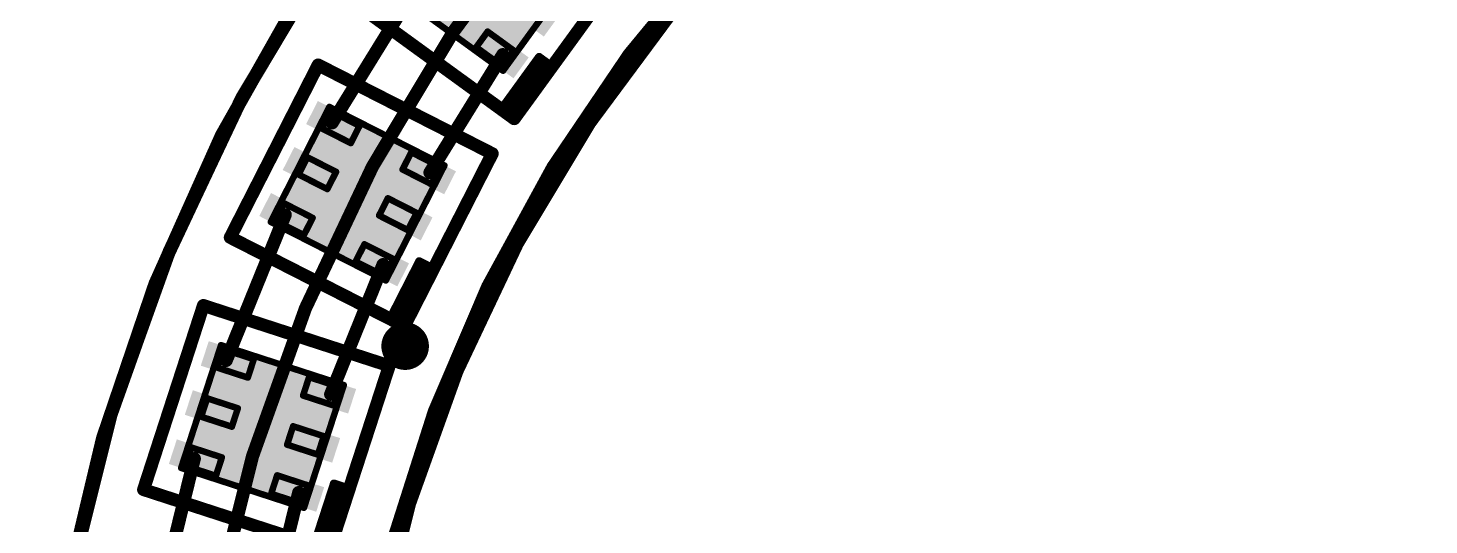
# Model space of a CAD drawing. Extents: x -17 to 92, y -61 to 85.
# Drawn here: x 0.76 to 22.46, y 34.06 to 41.76 of the extents above; entities that cross this region are included whole.
import ezdxf

# ---------------------------------------------------------------- set-up
doc = ezdxf.new("R2010")
doc.units = 0
for name, color, linetype in [('1', 12, 'CONTINUOUS'), ('16', 132, 'CONTINUOUS'), ('18', 110, 'CONTINUOUS'), ('20', 31, 'CONTINUOUS'), ('21', 41, 'CONTINUOUS'), ('23', 53, 'CONTINUOUS'), ('39', 12, 'CONTINUOUS'), ('51', 253, 'CONTINUOUS')]:
    doc.layers.add(name, color=color, linetype=linetype)

# ---------------------------------------------------------------- blocks, each defined once
blk = doc.blocks.new('RECT')
blk.add_solid([(-0.5, -0.5), (0.5, -0.5), (-0.5, 0.5), (0.5, 0.5)])
blk = doc.blocks.new('ROUNDV')
at = {"const_width": 0.5}
blk.add_lwpolyline([(0, -0.25, 1), (0, 0.25, 1), (0, -0.25)], format="xyb", dxfattribs=at)

msp = doc.modelspace()

# ---------------------------------------------------------------- linework, layer by layer
at = {"layer": '1'}
for points, const_width in [([(27.94, 54.991, 0.4142), (0.889, 27.94)], 0.2032), ([(0.889, 27.94, 2.4102), (28.0035, 54.991)], 0.2032), ([(27.94, 52.705, 2.4142), (52.705, 27.94)], 0.2032), ([(8.1601, 41.3207, 1), (8.0736, 41.3741)], 0.1016), ([(5.43, 40.3176, 1), (5.5165, 40.2642)], 0.1016), ([(6.9447, 39.5458, 1), (7.0312, 39.4924)], 0.1016), ([(4.7939, 38.8462, 1), (4.6998, 38.8844)], 0.1016), ([(6.3087, 38.0745, 1), (6.2145, 38.1125)], 0.1016), ([(3.7859, 36.628, 1), (3.8801, 36.5898)], 0.1016), ([(5.4027, 36.1026, 1), (5.4969, 36.0646)], 0.1016), ([(3.3879, 35.0751, 1), (3.2892, 35.0993)], 0.1016), ([(5.0047, 34.5498, 1), (4.9061, 34.574)], 0.1016)]:
    msp.add_lwpolyline(points, format="xyb", dxfattribs=dict(at, const_width=const_width))
at = {"layer": '1', "const_width": 0.2032}
for points in [[(5.4732, 40.2909), (6.7415, 42.3466)], [(8.1168, 41.3474), (6.9879, 39.5191)], [(3.833, 36.6089), (4.7469, 38.8653)], [(6.2616, 38.0935), (5.4498, 36.0836)], [(2.7654, 32.7493), (3.3386, 35.0872)], [(4.9554, 34.5619), (4.4445, 32.4834)]]:
    msp.add_lwpolyline(points, dxfattribs=at)
at = {"layer": '16', "const_width": 0.2032}
msp.add_lwpolyline([(27.8765, 54.991, 2.4102), (54.991, 27.94)], format="xyb", dxfattribs=at)
at = {"layer": '20', "const_width": 0.2032}
for points in [[(24.13, 49.911, 0.3201), (5.969, 31.75)], [(6.4389, 44.3611, 0.3395), (6.4389, 11.5189)]]:
    msp.add_lwpolyline(points, format="xyb", dxfattribs=at)
at = {"layer": '21'}
for points, const_width in [([(27.94, 0.889, 1), (27.94, 54.991, 1), (27.94, 0.889)], 0.2032), ([(27.94, 5.715, 1), (27.94, 50.165, 1), (27.94, 5.715)], 0.2032), ([(5.2791, 41.2315, 1), (5.2337, 41.1424)], 0.1), ([(5.301, 41.1643, 1), (5.2119, 41.2097)], 0.1), ([(8.6977, 41.3354, 1), (8.6604, 41.284)], 0.0635), ([(8.7048, 41.291, 1), (8.6534, 41.3284)], 0.0635), ([(8.7786, 41.2766, 1), (8.7413, 41.2252)], 0.0635), ([(8.7857, 41.2323, 1), (8.7343, 41.2696)], 0.0635), ([(8.7413, 41.2252, 1), (8.7786, 41.2766)], 0.0635), ([(8.8666, 41.1735, 1), (8.8152, 41.2108)], 0.0635), ([(8.8222, 41.1665, 1), (8.8595, 41.2178)], 0.0635), ([(8.1207, 40.5411, 1), (8.0619, 40.4602)], 0.1), ([(8.0619, 40.4602, 1), (8.1207, 40.5411)], 0.1), ([(8.1099, 40.5264, 1), (8.0726, 40.475)], 0.0635), ([(8.0656, 40.5193, 1), (8.117, 40.482)], 0.0635), ([(8.2053, 40.5415, 1), (8.2567, 40.5041)], 0.0635), ([(8.2274, 40.4018, 1), (8.2788, 40.3645)], 0.0635), ([(8.2531, 40.3831, 1), (8.334, 40.3243)], 0.1), ([(8.2344, 40.3574, 1), (8.2718, 40.4088)], 0.0635), ([(8.2642, 40.3133, 1), (8.3229, 40.3942)], 0.1), ([(7.9981, 39.7901, 1), (7.9089, 39.8355)], 0.1), ([(7.9308, 39.7682, 1), (7.9762, 39.8573)], 0.1), ([(3.9172, 38.5585, 1), (3.8718, 38.4694)], 0.1), ([(3.8499, 38.5367, 1), (3.939, 38.4913)], 0.1), ([(6.8372, 38.1725, 1), (6.8084, 38.116)], 0.0635), ([(6.8511, 38.1298, 1), (6.7945, 38.1587)], 0.0635), ([(6.9263, 38.1271, 1), (6.8975, 38.0706)], 0.0635), ([(6.9402, 38.0844, 1), (6.8836, 38.1133)], 0.0635), ([(6.8975, 38.0706, 1), (6.9263, 38.1271)], 0.0635), ([(7.0293, 38.039, 1), (6.9727, 38.0679)], 0.0635), ([(6.9866, 38.0252, 1), (7.0154, 38.0817)], 0.0635), ([(3.4941, 37.5076, 1), (3.4632, 37.4125)], 0.1), ([(3.5262, 37.4446, 1), (3.4311, 37.4755)], 0.1), ([(6.3915, 37.2978, 1), (6.3461, 37.2087)], 0.1), ([(6.3461, 37.2087, 1), (6.3915, 37.2978)], 0.1), ([(6.475, 37.3114, 1), (6.5316, 37.2825)], 0.0635), ([(6.3832, 37.2815, 1), (6.3544, 37.225)], 0.0635), ([(6.3405, 37.2677, 1), (6.3971, 37.2388)], 0.0635), ([(6.5187, 37.1769, 1), (6.5753, 37.148)], 0.0635), ([(6.547, 37.1624, 1), (6.6361, 37.117)], 0.1), ([(6.5326, 37.1342, 1), (6.5614, 37.1907)], 0.0635), ([(6.5688, 37.0952, 1), (6.6142, 37.1843)], 0.1), ([(6.4051, 36.5092, 1), (6.31, 36.5401)], 0.1), ([(6.3421, 36.4771, 1), (6.373, 36.5722)], 0.1), ([(5.5116, 34.73, 1), (5.4919, 34.6696)], 0.0635), ([(5.5319, 34.69, 1), (5.4715, 34.7096)], 0.0635), ([(5.6067, 34.6991, 1), (5.587, 34.6387)], 0.0635), ([(5.627, 34.6591, 1), (5.5667, 34.6787)], 0.0635), ([(5.587, 34.6387, 1), (5.6067, 34.6991)], 0.0635), ([(2.5671, 34.6544, 1), (2.5362, 34.5593)], 0.1), ([(2.5041, 34.6223, 1), (2.5992, 34.5914)], 0.1), ([(5.7221, 34.6282, 1), (5.6618, 34.6478)], 0.0635), ([(5.6821, 34.6078, 1), (5.7018, 34.6682)], 0.0635)]:
    msp.add_lwpolyline(points, format="xyb", dxfattribs=dict(at, const_width=const_width))
for points, const_width in [([(8.2935, 40.3537), (10.0569, 42.7808)], 0.2), ([(5.8446, 42.133), (8.0913, 40.5007)], 0.2), ([(5.2564, 41.187), (3.8945, 38.514)], 0.2), ([(7.9535, 39.8128), (5.2564, 41.187)], 0.2), ([(8.0913, 40.5007), (8.6791, 41.3097)], 0.127), ([(8.231, 40.5228), (8.76, 41.2509)], 0.127), ([(8.8409, 41.1921), (8.2531, 40.3831)], 0.127), ([(8.6791, 41.3097), (8.76, 41.2509)], 0.127), ([(8.76, 41.2509), (8.8409, 41.1921)], 0.127), ([(8.0913, 40.5007), (8.2935, 40.3537)], 0.2), ([(8.2531, 40.3831), (8.0913, 40.5007)], 0.127), ([(6.5915, 37.1397), (7.9535, 39.8128)], 0.2), ([(3.8945, 38.514), (6.3688, 37.2532)], 0.2), ([(6.3688, 37.2532), (6.8228, 38.1442)], 0.127), ([(6.8228, 38.1442), (6.9119, 38.0988)], 0.127), ([(6.5033, 37.2969), (6.9119, 38.0988)], 0.127), ([(7.001, 38.0535), (6.547, 37.1624)], 0.127), ([(6.9119, 38.0988), (7.001, 38.0535)], 0.127), ([(3.4787, 37.4601), (2.5516, 34.6069)], 0.2), ([(6.3575, 36.5247), (3.4787, 37.4601)], 0.2), ([(6.3688, 37.2532), (6.5915, 37.1397)], 0.2), ([(6.547, 37.1624), (6.3688, 37.2532)], 0.127), ([(5.4305, 33.6715), (6.3575, 36.5247)], 0.2), ([(5.1927, 33.7487), (5.5017, 34.6998)], 0.127), ([(5.3187, 33.813), (5.5968, 34.6689)], 0.127), ([(5.5017, 34.6998), (5.5968, 34.6689)], 0.127), ([(5.5968, 34.6689), (5.692, 34.638)], 0.127), ([(2.5516, 34.6069), (5.1927, 33.7487)], 0.2), ([(5.692, 34.638), (5.3829, 33.6869)], 0.127)]:
    msp.add_lwpolyline(points, dxfattribs=dict(at, const_width=const_width))
at = {"layer": '23'}
for p in [(5.8674, 39.1922), (4.3942, 35.5854)]:
    msp.add_point(p, dxfattribs=at)
at = {"layer": '51', "const_width": 0.1}
for points in [[(9.2962, 42.7154), (8.1206, 41.0974)], [(8.1206, 41.0974), (6.5026, 42.273)], [(7.8814, 41.7038), (7.7051, 41.4611)], [(8.2859, 41.4099), (7.8814, 41.7038)], [(7.7051, 41.4611), (8.1096, 41.1672)], [(8.1096, 41.1672), (8.2859, 41.4099)], [(4.5224, 38.7552), (5.4304, 40.5372)], [(5.4304, 40.5372), (7.2124, 39.6292)], [(5.316, 40.2026), (5.4522, 40.4699)], [(5.4522, 40.4699), (5.8977, 40.243)], [(5.7615, 39.9756), (5.316, 40.2026)], [(5.8977, 40.243), (5.7615, 39.9756)], [(4.9528, 39.4898), (5.089, 39.7571)], [(5.089, 39.7571), (5.5345, 39.5301)], [(6.6996, 39.8344), (6.5634, 39.5671)], [(7.1451, 39.6074), (6.6996, 39.8344)], [(5.3983, 39.2628), (4.9528, 39.4898)], [(5.5345, 39.5301), (5.3983, 39.2628)], [(7.2124, 39.6292), (6.3044, 37.8472)], [(6.5634, 39.5671), (7.009, 39.3401)], [(7.009, 39.3401), (7.1451, 39.6074)], [(4.7258, 39.0443), (4.5896, 38.777)], [(5.1714, 38.8173), (4.7258, 39.0443)], [(6.3365, 39.1216), (6.2003, 38.8543)], [(6.782, 38.8946), (6.3365, 39.1216)], [(5.0352, 38.55), (5.1714, 38.8173)], [(6.2003, 38.8543), (6.6458, 38.6273)], [(6.6458, 38.6273), (6.782, 38.8946)], [(6.3044, 37.8472), (4.5224, 38.7552)], [(4.5896, 38.777), (5.0352, 38.55)], [(5.9733, 38.4088), (5.8371, 38.1414)], [(6.4188, 38.1818), (5.9733, 38.4088)], [(6.2826, 37.9145), (6.4188, 38.1818)], [(5.8371, 38.1414), (6.2826, 37.9145)], [(3.1341, 34.9434), (3.7522, 36.8455)], [(3.7522, 36.8455), (5.6543, 36.2274)], [(3.6916, 36.4972), (3.7843, 36.7825)], [(3.7843, 36.7825), (4.2598, 36.628)], [(4.2598, 36.628), (4.1671, 36.3426)], [(4.1671, 36.3426), (3.6916, 36.4972)], [(5.1157, 36.3498), (5.023, 36.0645)], [(5.6543, 36.2274), (5.0362, 34.3253)], [(5.5913, 36.1953), (5.1157, 36.3498)], [(5.4986, 35.91), (5.5913, 36.1953)], [(3.4443, 35.7363), (3.537, 36.0216)], [(3.537, 36.0216), (4.0126, 35.8671)], [(5.023, 36.0645), (5.4986, 35.91)], [(4.0126, 35.8671), (3.9199, 35.5818)], [(3.9199, 35.5818), (3.4443, 35.7363)], [(4.8685, 35.589), (4.7758, 35.3037)], [(5.3441, 35.4345), (4.8685, 35.589)], [(5.2514, 35.1492), (5.3441, 35.4345)], [(3.2898, 35.2608), (3.1971, 34.9755)], [(3.7654, 35.1063), (3.2898, 35.2608)], [(3.6727, 34.821), (3.7654, 35.1063)], [(4.7758, 35.3037), (5.2514, 35.1492)], [(5.0362, 34.3253), (3.1341, 34.9434)], [(3.1971, 34.9755), (3.6727, 34.821)], [(4.6213, 34.8282), (4.5286, 34.5428)], [(5.0968, 34.6736), (4.6213, 34.8282)], [(5.0041, 34.3883), (5.0968, 34.6736)], [(4.5286, 34.5428), (5.0041, 34.3883)]]:
    msp.add_lwpolyline(points, dxfattribs=at)
at = {"layer": '51', "const_width": 0.05}
for points in [[(7.8961, 41.7241, 1), (7.8667, 41.6836)], [(7.9016, 41.6891, 1), (7.8612, 41.7185)], [(7.6848, 41.4758, 1), (7.7253, 41.4464)], [(7.7198, 41.4814, 1), (7.6904, 41.4409)], [(8.3061, 41.3952, 1), (8.2657, 41.4246)], [(8.2712, 41.3897, 1), (8.3006, 41.4302)], [(8.0893, 41.1819, 1), (8.1298, 41.1525)], [(8.0949, 41.147, 1), (8.1243, 41.1875)], [(8.1004, 41.1121, 1), (8.1409, 41.0827)], [(8.1059, 41.0772, 1), (8.1353, 41.1176)], [(5.4417, 40.5595, 1), (5.419, 40.5149)], [(5.4527, 40.5258, 1), (5.4081, 40.5485)], [(5.4636, 40.4922, 1), (5.4409, 40.4477)], [(5.4745, 40.4586, 1), (5.43, 40.4813)], [(5.3274, 40.2249, 1), (5.3047, 40.1804)], [(5.2938, 40.214, 1), (5.3383, 40.1913)], [(5.92, 40.2316, 1), (5.8755, 40.2543)], [(5.8864, 40.2207, 1), (5.9091, 40.2652)], [(5.7393, 39.987, 1), (5.7838, 39.9643)], [(5.7502, 39.9534, 1), (5.7729, 39.9979)], [(5.1004, 39.7794, 1), (5.0777, 39.7349)], [(5.1113, 39.7458, 1), (5.0668, 39.7685)], [(6.711, 39.8566, 1), (6.6883, 39.8121)], [(6.7219, 39.823, 1), (6.6774, 39.8457)], [(4.9642, 39.5121, 1), (4.9415, 39.4676)], [(4.9306, 39.5012, 1), (4.9751, 39.4785)], [(5.5568, 39.5188, 1), (5.5123, 39.5415)], [(5.5232, 39.5079, 1), (5.5459, 39.5524)], [(6.5748, 39.5893, 1), (6.5521, 39.5448)], [(6.5412, 39.5784, 1), (6.5857, 39.5557)], [(7.1674, 39.596, 1), (7.1229, 39.6187)], [(7.1338, 39.5851, 1), (7.1565, 39.6296)], [(7.2347, 39.6179, 1), (7.1901, 39.6406)], [(7.201, 39.6069, 1), (7.2237, 39.6515)], [(5.3761, 39.2742, 1), (5.4206, 39.2515)], [(5.387, 39.2406, 1), (5.4097, 39.2851)], [(6.9867, 39.3514, 1), (7.0312, 39.3287)], [(6.9976, 39.3178, 1), (7.0203, 39.3623)], [(4.7372, 39.0666, 1), (4.7145, 39.0221)], [(4.7481, 39.033, 1), (4.7036, 39.0557)], [(6.3478, 39.1438, 1), (6.3251, 39.0993)], [(6.3587, 39.1102, 1), (6.3142, 39.1329)], [(5.1936, 38.806, 1), (5.1491, 38.8287)], [(5.16, 38.7951, 1), (5.1827, 38.8396)], [(6.2116, 38.8765, 1), (6.1889, 38.832)], [(6.178, 38.8656, 1), (6.2225, 38.8429)], [(6.8042, 38.8832, 1), (6.7597, 38.9059)], [(6.7706, 38.8723, 1), (6.7933, 38.9168)], [(4.5337, 38.7775, 1), (4.5111, 38.7329)], [(4.5001, 38.7665, 1), (4.5447, 38.7438)], [(4.601, 38.7993, 1), (4.5783, 38.7548)], [(4.5674, 38.7884, 1), (4.6119, 38.7657)], [(6.6235, 38.6386, 1), (6.668, 38.6159)], [(6.6344, 38.605, 1), (6.6571, 38.6495)], [(5.0129, 38.5614, 1), (5.0574, 38.5387)], [(5.0238, 38.5278, 1), (5.0465, 38.5723)], [(5.9846, 38.431, 1), (5.9619, 38.3865)], [(5.9955, 38.3974, 1), (5.951, 38.4201)], [(6.441, 38.1704, 1), (6.3965, 38.1931)], [(6.4074, 38.1595, 1), (6.4301, 38.204)], [(5.8484, 38.1637, 1), (5.8257, 38.1192)], [(5.8148, 38.1528, 1), (5.8593, 38.1301)], [(6.2603, 37.9258, 1), (6.3048, 37.9031)], [(6.2712, 37.8922, 1), (6.2939, 37.9367)], [(6.2821, 37.8585, 1), (6.3267, 37.8359)], [(6.2931, 37.8249, 1), (6.3158, 37.8695)], [(3.7599, 36.8692, 1), (3.7444, 36.8217)], [(3.7759, 36.8377, 1), (3.7284, 36.8532)], [(3.792, 36.8062, 1), (3.7765, 36.7587)], [(3.808, 36.7747, 1), (3.7605, 36.7902)], [(4.2836, 36.6202, 1), (4.236, 36.6357)], [(4.2521, 36.6042, 1), (4.2675, 36.6517)], [(3.6993, 36.5209, 1), (3.6838, 36.4734)], [(3.6678, 36.5049, 1), (3.7153, 36.4894)], [(4.1433, 36.3504, 1), (4.1909, 36.3349)], [(4.1594, 36.3189, 1), (4.1748, 36.3664)], [(5.1235, 36.3736, 1), (5.108, 36.3261)], [(5.1395, 36.3421, 1), (5.092, 36.3576)], [(5.615, 36.1876, 1), (5.5675, 36.2031)], [(5.5835, 36.1716, 1), (5.599, 36.2191)], [(5.678, 36.2197, 1), (5.6305, 36.2352)], [(5.6465, 36.2037, 1), (5.662, 36.2512)], [(3.5448, 36.0454, 1), (3.5293, 35.9978)], [(3.5608, 36.0139, 1), (3.5133, 36.0293)], [(5.0308, 36.0883, 1), (5.0153, 36.0408)], [(4.9993, 36.0723, 1), (5.0468, 36.0568)], [(4.0364, 35.8594, 1), (3.9888, 35.8748)], [(4.0048, 35.8433, 1), (4.0203, 35.8909)], [(5.4748, 35.9177, 1), (5.5223, 35.9023)], [(5.4908, 35.8862, 1), (5.5063, 35.9338)], [(3.4521, 35.7601, 1), (3.4366, 35.7125)], [(3.4206, 35.744, 1), (3.4681, 35.7286)], [(3.8961, 35.5895, 1), (3.9436, 35.5741)], [(3.9121, 35.558, 1), (3.9276, 35.6056)], [(4.8763, 35.6128, 1), (4.8608, 35.5652)], [(4.8923, 35.5813, 1), (4.8447, 35.5967)], [(5.3678, 35.4268, 1), (5.3203, 35.4422)], [(5.3363, 35.4107, 1), (5.3518, 35.4583)], [(3.2976, 35.2846, 1), (3.2821, 35.237)], [(3.3136, 35.2531, 1), (3.2661, 35.2685)], [(3.7891, 35.0985, 1), (3.7416, 35.114)], [(3.7576, 35.0825, 1), (3.7731, 35.13)], [(4.7835, 35.3275, 1), (4.7681, 35.2799)], [(4.752, 35.3114, 1), (4.7996, 35.296)], [(5.2276, 35.1569, 1), (5.2751, 35.1414)], [(5.2436, 35.1254, 1), (5.2591, 35.173)], [(3.1103, 34.9511, 1), (3.1579, 34.9356)], [(3.1419, 34.9671, 1), (3.1264, 34.9196)], [(3.2049, 34.9992, 1), (3.1894, 34.9517)], [(3.1734, 34.9832, 1), (3.2209, 34.9677)], [(3.6489, 34.8287, 1), (3.6964, 34.8132)], [(3.6649, 34.7972, 1), (3.6804, 34.8447)], [(4.629, 34.8519, 1), (4.6136, 34.8044)], [(4.6451, 34.8204, 1), (4.5975, 34.8359)], [(5.1206, 34.6659, 1), (5.0731, 34.6814)], [(5.0891, 34.6499, 1), (5.1046, 34.6974)], [(4.5363, 34.5666, 1), (4.5209, 34.5191)], [(4.5048, 34.5506, 1), (4.5524, 34.5351)], [(4.9804, 34.3961, 1), (5.0279, 34.3806)], [(4.9964, 34.3646, 1), (5.0119, 34.4121)], [(5.0125, 34.3331, 1), (5.06, 34.3176)], [(5.0285, 34.3015, 1), (5.044, 34.3491)]]:
    msp.add_lwpolyline(points, format="xyb", dxfattribs=at)

# ---------------------------------------------------------------- block references
at = {"layer": '1', "xscale": 0.7, "yscale": 0.4}
for p, rotation in [((8.5871, 41.9946), 324), ((8.1168, 41.3474), 324), ((5.4732, 40.2909), 333), ((5.11, 39.5781), 333), ((6.9879, 39.5191), 333), ((4.7469, 38.8653), 333), ((6.6248, 38.8063), 333), ((6.2616, 38.0935), 333), ((3.833, 36.6089), 342), ((5.4498, 36.0836), 342), ((3.5858, 35.8481), 342), ((5.2026, 35.3227), 342), ((3.3386, 35.0872), 342), ((4.9554, 34.5619), 342)]:
    msp.add_blockref('RECT', p, dxfattribs=dict(at, rotation=rotation))
at = {"layer": '18', "xscale": 0.7366, "yscale": 0.7366}
msp.add_blockref('ROUNDV', (6.604, 36.83), dxfattribs=at)
msp.add_blockref('ROUNDV', (6.604, 36.83), dxfattribs=at)
at = {"layer": '39', "xscale": 2.032, "yscale": 2.032}
for p, rotation in [((7.8994, 42.4942), 234), ((5.8674, 39.1922), 243), ((4.3942, 35.5854), 252)]:
    msp.add_blockref('RECT', p, dxfattribs=dict(at, rotation=rotation))
at = {"layer": '51', "xscale": 0.508, "yscale": 0.254}
for p, rotation in [((5.7542, 39.2499), 243), ((4.2734, 35.6246), 252)]:
    msp.add_blockref('RECT', p, dxfattribs=dict(at, rotation=rotation))

doc.saveas('drawing.dxf')
